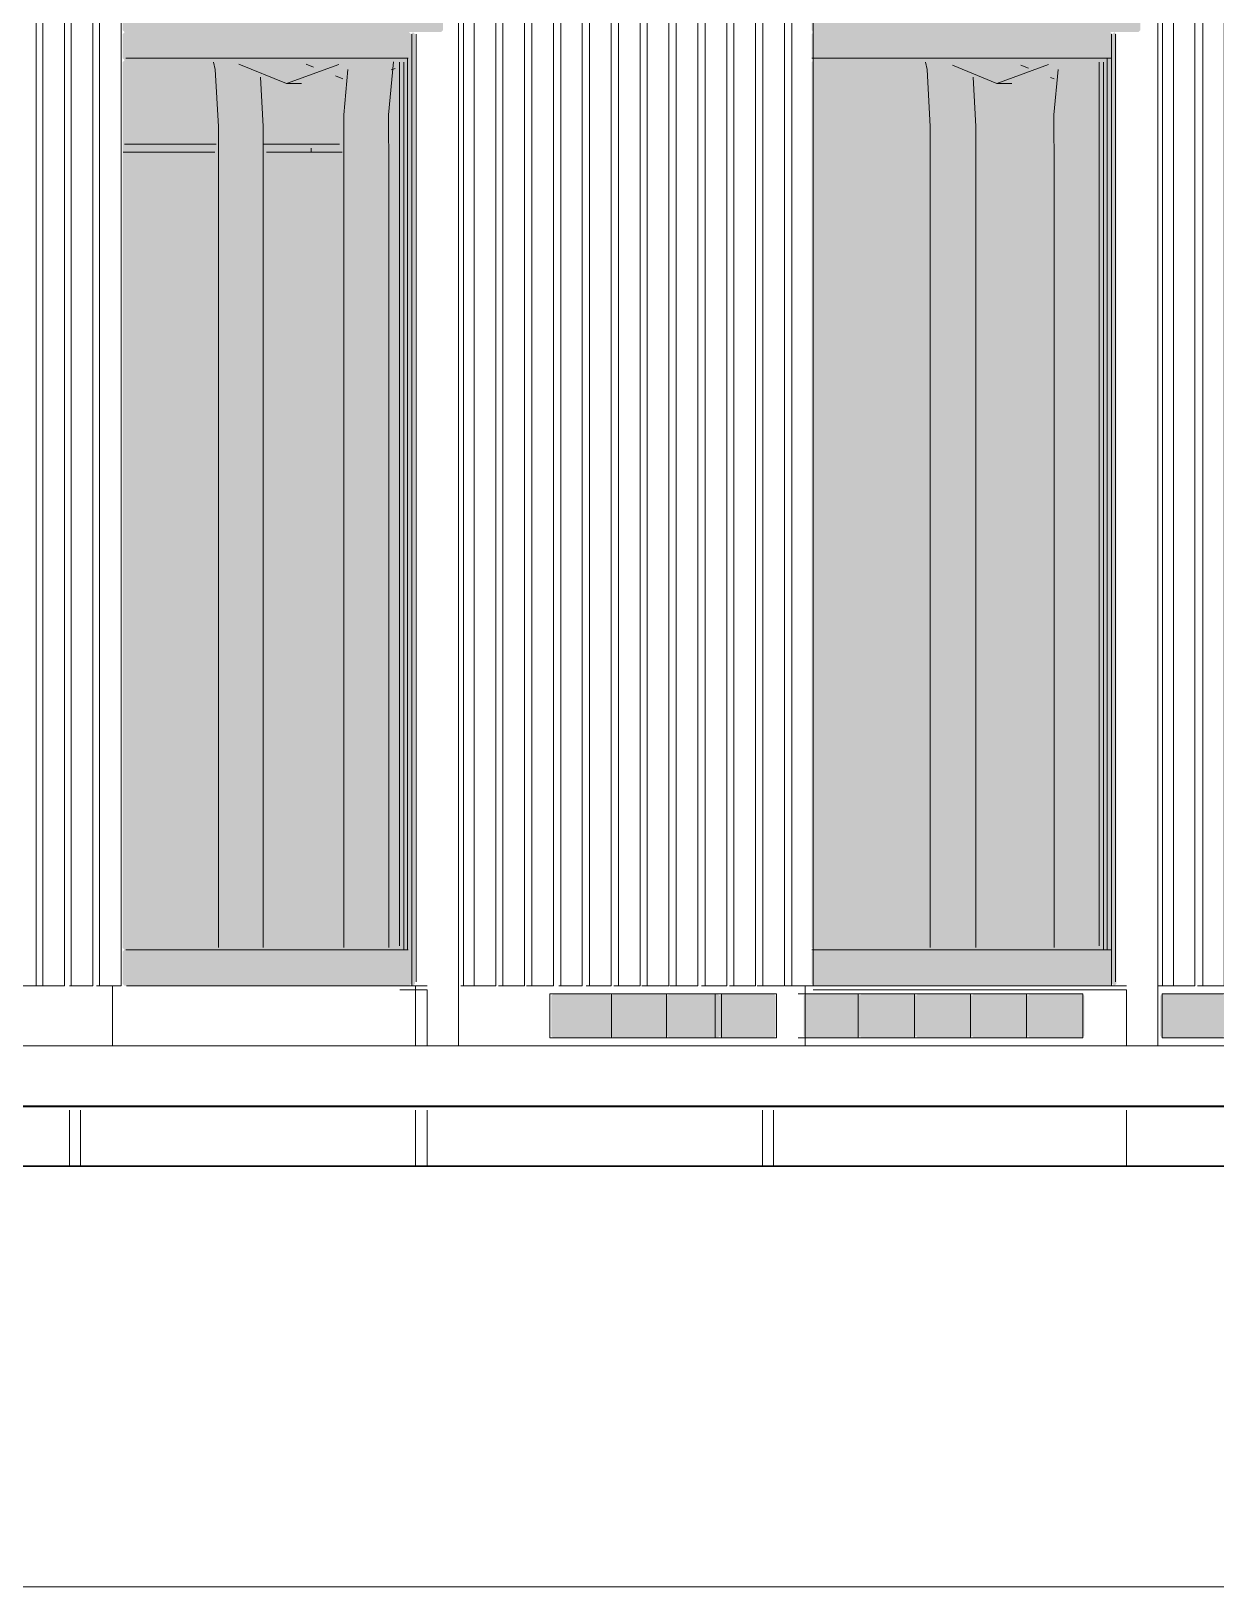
# Model space of a CAD drawing. Header units: millimetres. Extents: x 0 to 84100, y 0 to 59400.
# Drawn here: x 40447 to 43404, y 45447 to 49329 of the extents above; entities that cross this region are included whole.
import ezdxf

# ---------------------------------------------------------------- set-up
doc = ezdxf.new("R2010")
doc.units = ezdxf.units.MM
for name, color, linetype, lineweight in [('01_切断（構造・壁）', 7, 'Continuous', 35), ('09_立面の外形', 7, 'Continuous', 30), ('10_見えがかり', 7, 'Continuous', 13), ('12_見えがかり（ガラス）', 5, 'Continuous', 9), ('50_寸法', 3, 'Continuous', 9)]:
    doc.layers.add(name, color=color, linetype=linetype, lineweight=lineweight)

msp = doc.modelspace()

# ---------------------------------------------------------------- hatches: boundary and pattern name
at = {"layer": '10_見えがかり', "true_color": 0xe9dcc4}
for points in [[(41474.9, 49391.6), (41474.9, 49331.6), (41469.9, 49326.6), (40679.9, 49326.6), (40674.9, 49331.6), (40674.9, 49391.6), (40679.9, 49396.6), (40739.9, 49396.6), (40799.9, 49396.6), (41439.9, 49396.6), (41469.9, 49396.6)], [(43214.9, 49391.6), (43214.9, 49331.6), (43209.9, 49326.6), (42399.9, 49326.6), (42394.9, 49331.6), (42394.9, 49391.6), (42399.9, 49396.6), (42469.9, 49396.6), (42539.9, 49396.6), (43179.9, 49396.6), (43209.9, 49396.6)], [(41394.9, 49321.6), (41394.9, 49261.6), (41389.9, 49256.6), (41379.9, 49256.6), (40679.9, 49256.6), (40674.9, 49261.6), (40674.9, 49321.6), (40679.9, 49326.6), (41389.9, 49326.6)], [(41404.9, 49321.6), (41404.9, 46951.6), (41399.9, 46946.6), (41394.9, 46951.6), (41394.9, 47031.6), (41389.9, 47036.6), (41379.9, 47036.6), (41384.9, 47041.6), (41384.9, 49251.6), (41379.9, 49256.6), (41389.9, 49256.6), (41394.9, 49261.6), (41394.9, 49321.6), (41399.9, 49326.6)], [(43144.9, 49321.6), (43144.9, 49261.6), (43139.9, 49256.6), (43129.9, 49256.6), (42399.9, 49256.6), (42394.9, 49261.6), (42394.9, 49321.6), (42399.9, 49326.6), (43139.9, 49326.6)], [(43154.9, 49321.6), (43154.9, 46951.6), (43149.9, 46946.6), (43144.9, 46951.6), (43144.9, 47031.6), (43139.9, 47036.6), (43129.9, 47036.6), (43134.9, 47041.6), (43134.9, 49251.6), (43129.9, 49256.6), (43139.9, 49256.6), (43144.9, 49261.6), (43144.9, 49321.6), (43149.9, 49326.6)], [(41394.9, 47031.6), (41394.9, 46951.6), (41389.9, 46946.6), (40679.9, 46946.6), (40674.9, 46951.6), (40674.9, 47031.6), (40679.9, 47036.6), (41379.9, 47036.6), (41389.9, 47036.6)], [(43144.9, 47031.6), (43144.9, 46951.6), (43139.9, 46946.6), (42399.9, 46946.6), (42394.9, 46951.6), (42394.9, 47031.6), (42399.9, 47036.6), (43129.9, 47036.6), (43139.9, 47036.6)], [(41894.9, 46921.6), (41894.9, 46821.6), (41889.9, 46816.6), (41749.9, 46816.6), (41744.9, 46821.6), (41744.9, 46921.6), (41749.9, 46926.6), (41889.9, 46926.6)], [(42034.9, 46921.6), (42034.9, 46821.6), (42029.9, 46816.6), (41899.9, 46816.6), (41894.9, 46821.6), (41894.9, 46921.6), (41899.9, 46926.6), (42029.9, 46926.6)], [(42164.9, 46921.6), (42164.9, 46821.6), (42159.9, 46816.6), (42039.9, 46816.6), (42034.9, 46821.6), (42034.9, 46921.6), (42039.9, 46926.6), (42159.9, 46926.6)], [(42304.9, 46921.6), (42304.9, 46821.6), (42299.9, 46816.6), (42169.9, 46816.6), (42164.9, 46821.6), (42164.9, 46921.6), (42169.9, 46926.6), (42299.9, 46926.6)], [(42514.9, 46921.6), (42514.9, 46821.6), (42509.9, 46816.6), (42379.9, 46816.6), (42374.9, 46821.6), (42374.9, 46921.6), (42379.9, 46926.6), (42509.9, 46926.6)], [(42654.9, 46921.6), (42654.9, 46821.6), (42649.9, 46816.6), (42519.9, 46816.6), (42514.9, 46821.6), (42514.9, 46921.6), (42519.9, 46926.6), (42649.9, 46926.6)], [(42794.9, 46921.6), (42794.9, 46821.6), (42789.9, 46816.6), (42659.9, 46816.6), (42654.9, 46821.6), (42654.9, 46921.6), (42659.9, 46926.6), (42789.9, 46926.6)], [(42934.9, 46921.6), (42934.9, 46821.6), (42929.9, 46816.6), (42799.9, 46816.6), (42794.9, 46821.6), (42794.9, 46921.6), (42799.9, 46926.6), (42929.9, 46926.6)], [(43074.9, 46921.6), (43074.9, 46821.6), (43069.9, 46816.6), (42939.9, 46816.6), (42934.9, 46821.6), (42934.9, 46921.6), (42939.9, 46926.6), (43069.9, 46926.6)], [(43424.9, 46921.6), (43424.9, 46821.6), (43419.9, 46816.6), (43269.9, 46816.6), (43264.9, 46821.6), (43264.9, 46921.6), (43269.9, 46926.6), (43419.9, 46926.6)]]:
    msp.add_hatch(color=8, dxfattribs=at).paths.add_polyline_path(points)
at = {"layer": '12_見えがかり（ガラス）', "true_color": 0xdce9f2}
for points in [[(41379.9, 49256.6), (41384.9, 49251.6), (41384.9, 47041.6), (41379.9, 47036.6), (40679.9, 47036.6), (40674.9, 47041.6), (40674.9, 49251.6), (40679.9, 49256.6)], [(43129.9, 49256.6), (43134.9, 49251.6), (43134.9, 47041.6), (43129.9, 47036.6), (42399.9, 47036.6), (42394.9, 47041.6), (42394.9, 49251.6), (42399.9, 49256.6)]]:
    msp.add_hatch(color=8, dxfattribs=at).paths.add_polyline_path(points)

# ---------------------------------------------------------------- linework, layer by layer
at = {"layer": '01_切断（構造・壁）'}
msp.add_lwpolyline([(12794.9, 46646.6), (67305.1, 46646.6)], dxfattribs=at)
at = {"layer": '09_立面の外形'}
msp.add_lwpolyline([(63333, 46496.6), (19322.3, 46496.6), (19322.3, 46646.6), (17619.5, 46646.6)], dxfattribs=at)
at = {"layer": '10_見えがかり'}
for points in [[(40459.4, 49588.2), (40459.4, 46946.6), (40405.4, 46946.6), (40405.4, 49590.9)], [(40530.1, 49591.6), (40530.1, 46946.6), (40476.2, 46946.6), (40476.2, 49591.1)], [(40588.8, 49588.6), (40588.8, 49391.6), (40600.8, 49391.6), (40600.8, 46946.6), (40565, 46946.6), (40546.9, 46946.6), (40546.9, 49591.2)], [(41750.2, 49591.6), (41750.2, 46946.6), (41696.3, 46946.6), (41696.3, 49591.1)], [(41822.3, 49591.4), (41822.3, 46946.6), (41768.3, 46946.6), (41768.3, 49591.5)], [(41894.3, 49590.9), (41894.3, 46946.6), (41840.4, 46946.6), (41840.4, 49588.2)], [(41966.4, 49590.1), (41966.4, 46946.6), (41912.5, 46946.6), (41912.5, 49589.6)], [(42038.4, 49588.9), (42038.4, 46946.6), (41984.5, 46946.6), (41984.5, 49590.5)], [(42110.5, 49591.5), (42110.5, 46946.6), (42056.6, 46946.6), (42056.6, 49591.2)], [(42182.6, 49591.3), (42182.6, 46946.6), (42128.6, 46946.6), (42128.6, 49591.5)], [(42254.6, 49590.8), (42254.6, 46946.6), (42200.7, 46946.6), (42200.7, 49588.4)], [(42314.4, 49590.9), (42314.4, 49391.6), (42326.7, 49391.6), (42326.7, 46946.6), (42291.3, 46946.6), (42272.8, 46946.6), (42272.8, 49589.7)], [(43424.6, 49590.8), (43424.6, 46946.6), (43370.7, 46946.6), (43370.7, 49538.6)], [(41678.1, 49549.1), (41678.1, 46946.6), (41624.2, 46946.6), (41624.2, 49512.1)], [(43351.2, 49501.5), (43351.2, 46946.6), (43297.4, 46946.6), (43297.4, 49451.3)], [(41525.4, 49431.1), (41525.4, 46946.6)], [(41606.1, 49460.2), (41606.1, 46946.6), (41552.2, 46946.6), (41552.2, 49449.4)], [(43258.4, 46796.6), (43258.4, 49431.1)], [(43258.4, 49431.1), (43258.4, 46946.6)], [(43270.1, 49431.1), (43270.1, 46946.6)], [(40671.5, 49391.6), (40671.5, 46946.6), (40617.6, 46946.6), (40617.6, 49391.6), (40671.5, 49391.6)], [(41513.6, 46796.6), (41513.6, 49421.1)], [(41513.6, 49421.1), (41513.6, 46946.6)], [(42398.7, 49391.6), (42398.7, 46946.6), (42344.8, 46946.6), (42344.8, 49391.6), (42398.7, 49391.6)], [(41397.2, 49261.6), (41397.2, 49321.6)], [(41397.2, 49321.6), (41397.2, 46946.6)], [(41407.4, 46956.2), (41407.4, 49321.3)], [(43143.2, 49261.6), (43143.2, 49321.6)], [(43143.2, 49321.6), (43143.2, 46946.6)], [(43153.4, 46956.2), (43153.4, 49321.3)], [(41387.3, 49261.6), (40684.4, 49261.6)], [(40906.3, 49233.4), (40902.1, 49251.7)], [(40914, 49091), (40906.3, 49233.4)], [(41083.9, 49198.5), (40965, 49246.9)], [(41214.7, 49245.5), (41083.9, 49198.5)], [(41151.5, 49239.5), (41133.2, 49246.9)], [(41237.1, 49233.3), (41226.9, 49119.9)], [(41350.9, 49252.2), (41339, 49119.9)], [(41354.9, 49235.4), (41345.5, 49232.1)], [(41365.8, 49251.7), (41365.8, 47046.4)], [(43143.2, 49261.6), (42395.4, 49261.6)], [(42682.7, 49233.4), (42678.5, 49251.7)], [(42690.3, 49091), (42682.7, 49233.4)], [(42856.5, 49198.5), (42745.9, 49244.1)], [(42985.8, 49245.5), (42856.5, 49198.5)], [(42935.6, 49236.5), (42917.1, 49244.1)], [(43009.6, 49233.3), (42999.5, 49119.9)], [(43112.1, 49251.7), (43112.1, 47046.4)], [(43127.7, 49261.6), (43143.2, 49261.6)], [(41026.1, 49091), (41019.5, 49214.4)], [(41083.9, 49198.5), (41121.2, 49198.5)], [(41224.6, 49209.6), (41206.3, 49217.1)], [(42804.5, 49091), (42797.9, 49214.4)], [(42856.5, 49198.5), (42894.5, 49198.5)], [(43000.1, 49209.9), (42990.9, 49213.7)], [(41226.9, 49119.9), (41227, 48977)], [(41339, 49119.9), (41339.1, 48977)], [(42999.5, 49119.9), (42999.6, 48977)], [(40914, 48948.1), (40914, 49091)], [(41026.1, 48948.1), (41026.1, 49091)], [(42690.3, 48948.1), (42690.3, 49091)], [(42804.5, 48948.1), (42804.5, 49091)], [(40679.5, 49046.6), (40908.3, 49046.6)], [(41027.7, 49046.6), (41216.6, 49046.6)], [(41145.5, 49026.6), (41145.5, 49036.6)], [(40905.1, 49026.6), (40676.7, 49026.6)], [(41222.8, 49026.6), (41034.1, 49026.6)], [(41213.5, 49026.6), (41222.8, 49026.6)], [(41227, 48977), (41227, 48834)], [(41339.1, 48977), (41339.1, 48834)], [(42999.6, 48977), (42999.6, 48834)], [(40914, 48805.1), (40914, 48948.1)], [(41026.1, 48805.1), (41026.1, 48948.1)], [(42690.3, 48805.1), (42690.3, 48948.1)], [(42804.5, 48805.1), (42804.5, 48948.1)], [(40914, 48662.2), (40914, 48805.1)], [(41026.1, 48662.2), (41026.1, 48805.1)], [(41227, 48834), (41227, 48691)], [(41339.1, 48834), (41339.1, 48691)], [(42690.3, 48662.2), (42690.3, 48805.1)], [(42804.5, 48662.2), (42804.5, 48805.1)], [(42999.6, 48834), (42999.6, 48691)], [(41227, 48691), (41227, 48548.1)], [(41339.1, 48691), (41339.1, 48548.1)], [(42999.6, 48691), (42999.6, 48548.1)], [(40914, 48519.2), (40914, 48662.2)], [(41026.1, 48519.2), (41026.1, 48662.2)], [(42690.3, 48519.2), (42690.3, 48662.2)], [(42804.5, 48519.2), (42804.5, 48662.2)], [(41227, 48548.1), (41227, 48405.1)], [(41339.1, 48548.1), (41339.1, 48405.1)], [(42999.6, 48548.1), (42999.6, 48405.1)], [(40914, 48376.2), (40914, 48519.2)], [(41026.1, 48376.2), (41026.1, 48519.2)], [(42690.3, 48376.2), (42690.3, 48519.2)], [(42804.5, 48376.2), (42804.5, 48519.2)], [(40914, 48233.3), (40914, 48376.2)], [(41026.1, 48233.3), (41026.1, 48376.2)], [(41227, 48405.1), (41227, 48262.2)], [(41339.1, 48405.1), (41339.1, 48262.2)], [(42690.3, 48233.3), (42690.3, 48376.2)], [(42804.5, 48233.3), (42804.5, 48376.2)], [(42999.6, 48405.1), (42999.6, 48262.2)], [(41227, 48262.2), (41227, 48119.2)], [(41339.1, 48262.2), (41339.1, 48119.2)], [(42999.6, 48262.2), (42999.6, 48119.2)], [(40914, 48090.3), (40914, 48233.3)], [(41026.1, 48090.3), (41026.1, 48233.3)], [(42690.3, 48090.3), (42690.3, 48233.3)], [(42804.5, 48090.3), (42804.5, 48233.3)], [(41227, 48119.2), (41227, 47976.2)], [(41339.1, 48119.2), (41339.1, 47976.2)], [(42999.6, 48119.2), (42999.6, 47976.2)], [(40914, 47947.3), (40914, 48090.3)], [(41026.1, 47947.3), (41026.1, 48090.3)], [(42690.3, 47947.3), (42690.3, 48090.3)], [(42804.5, 47947.3), (42804.5, 48090.3)], [(41227, 47976.2), (41227, 47833.3)], [(41339.1, 47976.2), (41339.1, 47833.3)], [(42999.6, 47976.2), (42999.6, 47833.3)], [(40914, 47804.4), (40914, 47947.3)], [(41026.1, 47804.4), (41026.1, 47947.3)], [(42690.3, 47804.4), (42690.3, 47947.3)], [(42804.5, 47804.4), (42804.5, 47947.3)], [(41227, 47833.3), (41227, 47690.3)], [(41339.1, 47833.3), (41339.1, 47690.3)], [(42999.6, 47833.3), (42999.6, 47690.3)], [(40914, 47661.4), (40914, 47804.4)], [(41026.2, 47661.4), (41026.1, 47804.4)], [(42690.3, 47661.4), (42690.3, 47804.4)], [(42804.5, 47661.4), (42804.5, 47804.4)], [(41227, 47690.3), (41227, 47547.3)], [(41339.1, 47690.3), (41339.1, 47547.3)], [(42999.6, 47690.3), (42999.6, 47547.3)], [(40914, 47518.4), (40914, 47661.4)], [(41026.2, 47518.4), (41026.2, 47661.4)], [(42690.3, 47518.4), (42690.3, 47661.4)], [(42804.5, 47518.4), (42804.5, 47661.4)], [(41227, 47547.3), (41227, 47404.4)], [(41339.1, 47547.3), (41339.1, 47404.4)], [(42999.6, 47547.3), (42999.6, 47404.4)], [(40914, 47375.5), (40914, 47518.4)], [(41026.2, 47375.5), (41026.2, 47518.4)], [(42690.3, 47375.5), (42690.3, 47518.4)], [(42804.5, 47375.5), (42804.5, 47518.4)], [(40914, 47232.5), (40914, 47375.5)], [(41026.2, 47232.5), (41026.2, 47375.5)], [(41227, 47404.4), (41227, 47261.4)], [(41339.1, 47404.4), (41339.1, 47261.4)], [(42690.3, 47232.5), (42690.3, 47375.5)], [(42804.5, 47232.5), (42804.5, 47375.5)], [(42999.6, 47404.4), (42999.6, 47261.4)], [(41227, 47261.4), (41227, 47118.4)], [(41339.1, 47261.4), (41339.1, 47118.4)], [(42999.6, 47261.4), (42999.6, 47118.4)], [(40914, 47089.5), (40914, 47232.5)], [(41026.2, 47089.5), (41026.2, 47232.5)], [(42690.3, 47089.5), (42690.3, 47232.5)], [(42804.5, 47089.5), (42804.5, 47232.5)], [(41227, 47118.4), (41227, 47042.2)], [(41339.1, 47118.4), (41339.1, 47042.2)], [(42999.6, 47118.4), (42999.6, 47042.2)], [(40914, 47041.9), (40914, 47089.5)], [(41026.2, 47089.5), (41026.2, 47041.9)], [(42690.3, 47041.9), (42690.3, 47089.5)], [(42804.5, 47089.5), (42804.5, 47041.9)], [(41387.3, 47036.6), (40684.4, 47036.6)], [(41397.2, 46946.6), (41397.2, 47036.6)], [(43143.2, 47036.6), (42395.4, 47036.6)], [(43127.7, 47036.6), (43143.2, 47036.6)], [(43143.2, 46946.6), (43143.2, 47036.6)], [(40470.4, 46946.6), (40460.4, 46946.6)], [(40482.3, 46946.6), (40462.4, 46946.6)], [(40552.2, 46946.6), (40542.2, 46946.6)], [(40620.1, 46946.6), (40610.1, 46946.6)], [(40632.1, 46946.6), (40612.1, 46946.6)], [(40650.1, 46796.6), (40650.1, 46946.3)], [(41387.3, 46946.6), (40684.4, 46946.6)], [(41366.7, 46946.6), (41406.1, 46946.6)], [(41406.1, 46936.6), (41406.1, 46946.6)], [(41406.1, 46946.6), (41434.9, 46946.6)], [(41434.9, 46946.6), (41425.7, 46946.6)], [(41519.5, 46946.6), (41525.4, 46946.6)], [(41553.3, 46946.6), (41523.5, 46946.6)], [(41555.2, 46946.6), (41525.4, 46946.6)], [(41622.9, 46946.6), (41613, 46946.6)], [(41634.7, 46946.6), (41614.8, 46946.6)], [(41692.5, 46946.6), (41682.6, 46946.6)], [(41704.3, 46946.6), (41684.4, 46946.6)], [(41783.8, 46946.6), (41763.9, 46946.6)], [(41841.6, 46946.6), (41831.6, 46946.6)], [(41853.4, 46946.6), (41833.5, 46946.6)], [(41911.2, 46946.6), (41901.2, 46946.6)], [(41923, 46946.6), (41903.1, 46946.6)], [(41980.7, 46946.6), (41970.8, 46946.6)], [(41992.5, 46946.6), (41972.7, 46946.6)], [(42050.3, 46946.6), (42040.4, 46946.6)], [(42062.1, 46946.6), (42042.2, 46946.6)], [(42129.8, 46946.6), (42119.9, 46946.6)], [(42141.6, 46946.6), (42121.7, 46946.6)], [(42199.4, 46946.6), (42189.5, 46946.6)], [(42211.2, 46946.6), (42191.3, 46946.6)], [(42269, 46946.6), (42259, 46946.6)], [(42280.8, 46946.6), (42260.9, 46946.6)], [(42338.5, 46946.6), (42328.6, 46946.6)], [(42350.4, 46946.6), (42330.5, 46946.6)], [(42378.3, 46796.6), (42378.3, 46946.3)], [(42398.7, 46946.6), (43180.6, 46946.6)], [(43180.6, 46946.6), (43171.5, 46946.6)], [(43298, 46946.6), (43258.4, 46946.6)], [(43258.4, 46946.6), (43270.1, 46946.6)], [(43309.7, 46946.6), (43270.1, 46946.6)], [(43367.3, 46946.6), (43357.4, 46946.6)], [(43378.9, 46946.6), (43359.1, 46946.6)], [(41366.7, 46936.6), (41406.1, 46936.6)], [(41366.7, 46936.6), (41406.1, 46936.6)], [(41406.1, 46796.6), (41406.1, 46936.6)], [(41406.1, 46936.6), (41434.9, 46936.6)], [(41434.9, 46936.6), (41406.1, 46936.6)], [(41434.9, 46936.6), (41425.7, 46936.6)], [(41434.9, 46936.6), (41425.7, 46936.6)], [(41434.9, 46796.6), (41434.9, 46936.6)], [(41894.8, 46926.6), (41894.8, 46816.6), (41741.6, 46816.6), (41741.6, 46926.6), (41894.8, 46926.6)], [(42032.2, 46926.6), (42032.2, 46816.6), (41880.8, 46816.6)], [(41880.8, 46926.6), (42032.2, 46926.6)], [(42169.6, 46926.6), (42169.6, 46816.6), (42020.8, 46816.6)], [(42020.8, 46926.6), (42169.6, 46926.6)], [(42307.1, 46926.6), (42307.1, 46816.6), (42153.9, 46816.6), (42153.9, 46926.6), (42307.1, 46926.6)], [(42511, 46926.6), (42511, 46816.6), (42360.8, 46816.6)], [(42360.8, 46926.6), (42511, 46926.6)], [(42398.7, 46936.6), (43180.6, 46936.6)], [(43180.6, 46936.6), (42398.7, 46936.6)], [(42651.1, 46926.6), (42651.1, 46816.6), (42500.8, 46816.6)], [(42500.8, 46926.6), (42651.1, 46926.6)], [(42791.1, 46926.6), (42791.1, 46816.6), (42640.8, 46816.6)], [(42640.8, 46926.6), (42791.1, 46926.6)], [(42931.2, 46926.6), (42931.2, 46816.6), (42780.8, 46816.6)], [(42780.8, 46926.6), (42931.2, 46926.6)], [(43071.2, 46926.6), (43071.2, 46816.6), (42920.8, 46816.6)], [(42920.8, 46926.6), (43071.2, 46926.6)], [(43180.6, 46936.6), (43171.5, 46936.6)], [(43180.6, 46936.6), (43171.5, 46936.6)], [(43180.6, 46796.6), (43180.6, 46936.6)], [(43425.1, 46926.6), (43425.1, 46816.6), (43269.6, 46816.6), (43269.6, 46926.6), (43425.1, 46926.6)], [(40271.5, 46796.6), (40811.5, 46796.6)], [(40811.5, 46796.6), (41354.8, 46796.6)], [(41354.8, 46796.6), (41901.5, 46796.6)], [(41901.5, 46796.6), (42451.5, 46796.6)], [(42451.5, 46796.6), (43004.8, 46796.6)], [(43004.8, 46796.6), (43561.4, 46796.6)], [(40271.5, 46646.6), (40811.5, 46646.6)], [(40542.4, 46496.6), (40542.4, 46636.6)], [(40570.1, 46496.6), (40570.1, 46636.6)], [(40811.5, 46646.6), (41354.8, 46646.6)], [(41354.8, 46646.6), (41901.5, 46646.6)], [(41406.1, 46496.6), (41406.1, 46636.6)], [(41406.1, 46496.6), (41406.1, 46636.6)], [(41434.9, 46496.6), (41434.9, 46636.6)], [(41901.5, 46646.6), (42451.5, 46646.6)], [(42272.3, 46496.6), (42272.3, 46636.6)], [(42299.7, 46496.6), (42299.7, 46636.6)], [(42451.5, 46646.6), (43004.8, 46646.6)], [(43004.8, 46646.6), (43561.4, 46646.6)], [(43180.6, 46496.6), (43180.6, 46636.6)], [(40542.4, 46496.6), (39733.6, 46496.6)], [(40530.1, 46496.6), (40570.1, 46496.6)], [(40532.4, 46496.6), (40542.4, 46496.6)], [(40570.1, 46496.6), (41406.1, 46496.6)], [(41396.2, 46496.6), (41406.1, 46496.6)], [(41396.2, 46496.6), (41406.1, 46496.6)], [(41406.1, 46496.6), (41434.9, 46496.6)], [(41434.9, 46496.6), (41425.7, 46496.6)], [(41437.2, 46496.6), (42272.3, 46496.6)], [(42272.3, 46496.6), (42262.3, 46496.6)], [(42272.3, 46496.6), (42262.3, 46496.6)], [(42272.3, 46496.6), (42299.7, 46496.6)], [(43180.6, 46496.6), (42299.7, 46496.6)], [(43180.6, 46496.6), (43171.5, 46496.6)], [(43193, 46496.6), (44034.4, 46496.6)]]:
    msp.add_lwpolyline(points, dxfattribs=at)
at = {"layer": '12_見えがかり（ガラス）'}
for points in [[(41386.2, 49261.6), (40683.4, 49261.6)], [(41376.8, 47036.6), (41376.8, 49251.6)], [(41386.2, 47036.6), (41386.2, 49261.6)], [(43132.4, 49261.6), (42404.5, 49261.6)], [(43123, 47036.6), (43123, 49251.6)], [(43132.4, 47036.6), (43132.4, 49261.6)], [(41386.2, 47036.6), (40683.4, 47036.6)], [(41376.8, 47036.6), (40683.8, 47036.6)], [(41376.8, 47036.6), (41386.2, 47036.6)], [(43123, 47036.6), (42395.2, 47036.6)], [(43132.4, 47036.6), (42404.5, 47036.6)], [(43123, 47036.6), (43132.4, 47036.6)]]:
    msp.add_lwpolyline(points, dxfattribs=at)
at = {"layer": '50_寸法'}
msp.add_lwpolyline([(15294.9, 45446.6), (64805.1, 45446.6)], dxfattribs=at)

doc.saveas('drawing.dxf')
